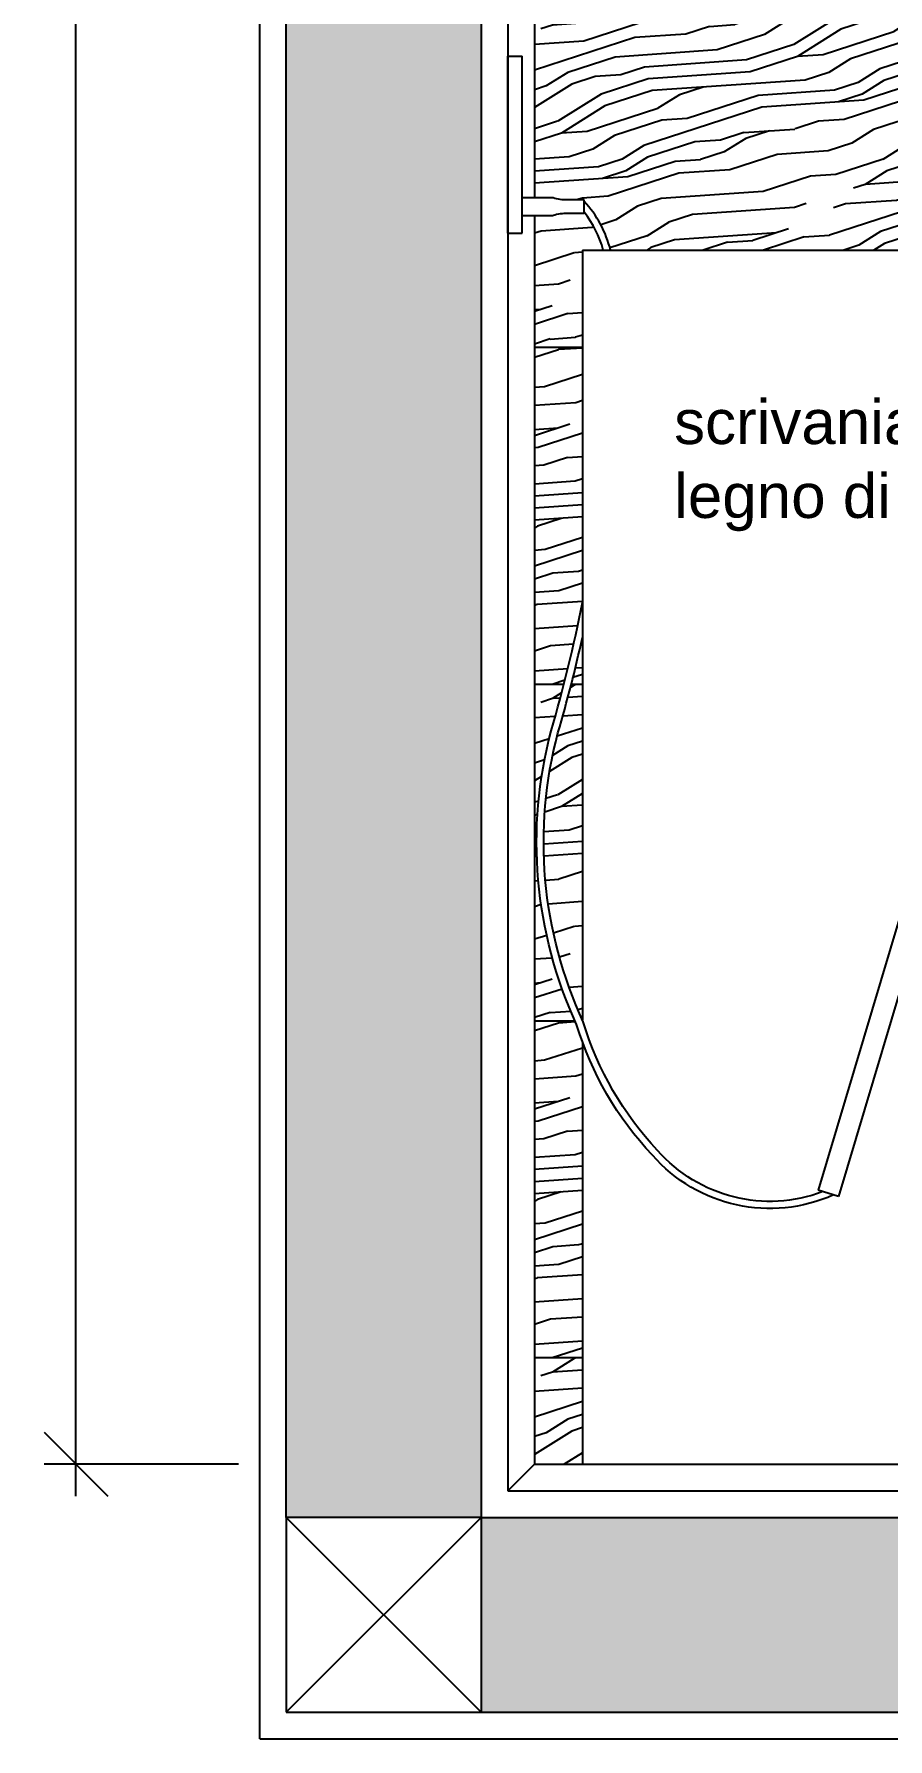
# Model space of a CAD drawing. Header units: millimetres. Extents: x 3258 to 5904, y 891 to 1994.
# Drawn here: x 3296 to 3344.1, y 1654.8 to 1751 of the extents above; entities that cross this region are included whole.
import ezdxf

# ---------------------------------------------------------------- set-up
doc = ezdxf.new("R2010")
doc.units = ezdxf.units.MM
doc.header["$LTSCALE"] = 0.5
for name, color, linetype in [('22££arredo', 250, 'Continuous'), ('22££cont trav', 140, 'Continuous'), ('22££retini', 13, 'Continuous'), ('22££sez par', 102, 'Continuous')]:
    doc.layers.add(name, color=color, linetype=linetype)
doc.styles.add('ARIAL', font='arial.ttf')
doc.styles.get("Standard").update_dxf_attribs({"font": 'arial.ttf'})
doc.dimstyles.new('TICK_36', dxfattribs={"dimtxt": 3.6, "dimasz": 3.6, "dimexe": 1.8, "dimexo": 1.2, "dimgap": 1.8, "dimtad": 0, "dimdec": 0, "dimzin": 0, "dimdsep": 46, "dimtxsty": 'ARIAL', "dimblk": 'OBLIQUE', "dimcen": 1.8, "dimdle": 1.8, "dimclrd": 201, "dimclre": 201, "dimclrt": 201, "dimadec": 0, "dimazin": 0, "dimtfac": 1, "dimtdec": 0, "dimtmove": 1, "dimatfit": 3, "dimldrblk": 'OPEN90', "dimfxl": 1, "dimtfill": 1, "dimtolj": 1, "dimtzin": 0, "dimarcsym": 0})

# ---------------------------------------------------------------- blocks, each defined once
blk = doc.blocks.new('_Oblique')
at = {"color": 0, "linetype": 'ByBlock', "lineweight": -2}
blk.add_line((-0.5, -0.5), (0.5, 0.5), dxfattribs=at)
blk = doc.blocks.new('*D32')
at = {"layer": '22££arredo', "color": 201, "lineweight": -2, "transparency": 16777216}
for p, q in [((3298.35, 1944.135), (3298.35, 1812.124)), ((3307.513, 1942.335), (3296.55, 1942.335)), ((3298.35, 1668.535), (3298.35, 1800.546)), ((3307.513, 1670.335), (3296.55, 1670.335))]:
    blk.add_line(p, q, dxfattribs=at)
at = {"layer": '22££arredo', "color": 201, "lineweight": -2, "transparency": 16777216, "xscale": 3.6, "yscale": 3.6, "zscale": 3.6}
for p, rotation in [((3298.35, 1942.335), 90), ((3298.35, 1670.335), 270)]:
    blk.add_blockref('_Oblique', p, dxfattribs=dict(at, rotation=rotation))
at = {"layer": '22££arredo', "color": 201, "transparency": 16777216, "insert": (3298.35, 1806.335), "char_height": 3.6, "attachment_point": 5, "rotation": 90, "style": 'ARIAL', "bg_fill": 3, "box_fill_scale": 1.1, "bg_fill_color": 256, "bg_fill_true_color": 13158600, "bg_fill_transparency": 0}
blk.add_mtext('\\A1;272', dxfattribs=at)
blk = doc.blocks.new('_Open90')
at = {"color": 0, "linetype": 'ByBlock', "lineweight": -2}
for p, q in [((-0.5, 0.5), (0, 0)), ((0, 0), (-1, 0)), ((0, 0), (-0.5, -0.5))]:
    blk.add_line(p, q, dxfattribs=at)

msp = doc.modelspace()

# ---------------------------------------------------------------- hatches: boundary and pattern name
at = {"layer": '22££retini'}
h = msp.add_hatch(dxfattribs=at)
h.set_pattern_fill('HONEY', color=256, scale=0.39)
h.paths.add_polyline_path([(3385.713, 1667.335), (3321.213, 1667.335), (3321.213, 1656.335), (3385.713, 1656.335)])
h.paths.add_polyline_path([(3310.213, 1667.335), (3321.213, 1667.335), (3321.213, 1794.844), (3310.213, 1794.844)])
h = msp.add_hatch(dxfattribs=at)
h.set_pattern_fill('LEGNO1', color=256, scale=14, angle=198, pattern_type=2)
h.set_pattern_definition([(198, (266.315, -124.134), (4.32624, -13.31479), [2.8, -4.2, 1.4, -5.6]), (198, (257.103, -127.495), (4.32624, -13.31479), [2.8, -11.2]), (198, (258.651, -127.728), (4.32624, -13.31479), [1.4, -12.6]), (198, (266.082, -125.681), (4.32624, -13.31479), [0.7, -9.8, 0.7, -2.8]), (198, (261.638, -127.861), (4.32624, -13.31479), [2.8, -4.2, 0.7, -6.3]), (198, (265.075, -127.113), (4.32624, -13.31479), [2.1, -11.9]), (198, (261.855, -128.527), (4.32624, -13.31479), [4.2, -9.8]), (198, (265.957, -127.562), (4.32624, -13.31479), [2.8, -11.2]), (198, (260.74, -129.625), (4.32624, -13.31479), [7, -7]), (198, (264.95, -128.993), (4.32624, -13.31479), [1.4, -4.2, 2.8, -5.6]), (198, (255.738, -132.354), (4.32624, -13.31479), [2.8, -11.2]), (198, (258.509, -131.822), (4.32624, -13.31479), [1.4, -12.6]), (198, (261.28, -131.29), (4.32624, -13.31479), [1.4, -12.6]), (198, (268.046, -129.46), (4.32624, -13.31479), [2.8, -11.2]), (198, (261.497, -131.955), (4.32624, -13.31479), [2.8, -11.2]), (198, (261.713, -132.621), (4.32624, -13.31479), [2.8, -2.8, 2.8, -5.6]), (198, (264.592, -132.422), (4.32624, -13.31479), [1.4, -7, 2.8, -2.8]), (198, (262.037, -133.62), (4.32624, -13.31479), [4.2, -9.8]), (198, (262.254, -134.286), (4.32624, -13.31479), [2.8, -11.2]), (198, (267.688, -132.888), (4.32624, -13.31479), [4.2, -5.6, 1.4, -2.8]), (198, (267.904, -133.554), (4.32624, -13.31479), [7, -7]), (198, (260.023, -136.482), (4.32624, -13.31479), [1.4, -12.6]), (198, (264.126, -135.517), (4.32624, -13.31479), [2.8, -11.2]), (198, (266.897, -134.985), (4.32624, -13.31479), [1.4, -5.6, 1.4, -5.6]), (198, (268.337, -134.885), (4.32624, -13.31479), [1.4, -4.2, 2.8, -5.6]), (198, (265.782, -136.083), (4.32624, -13.31479), [1.4, -7, 1.4, -4.2]), (198, (263.227, -137.281), (4.32624, -13.31479), [4.2, -9.8]), (198, (268.77, -136.217), (4.32624, -13.31479), [2.8, -11.2]), (198, (262.22, -138.713), (4.32624, -13.31479), [1.4, -12.6]), (198, (259.665, -139.911), (4.32624, -13.31479), [1.4, -12.6]), (212.03624, (257.3195, -128.1605), (-13.3147912, -4.326238), [1.442, -56.281477]), (212.03624, (256.9614, -131.589), (-13.3147912, -4.326238), [1.442, -56.281477]), (212.03624, (260.8886, -139.1452), (-13.3147912, -4.326238), [1.442, -56.281477]), (212.03624, (263.2607, -132.8543), (-13.3147912, -4.326238), [1.442, -56.281477]), (212.03624, (261.2467, -135.7168), (-13.3147912, -4.326238), [1.442, -56.281477]), (212.03624, (259.5907, -135.1508), (-13.3147912, -4.326238), [1.442, -56.281477]), (212.03624, (267.0052, -135.3177), (-13.3147912, -4.326238), [1.442, -56.281477]), (212.03624, (261.463, -136.3825), (-13.3147912, -4.326238), [1.442, -56.281477]), (212.03624, (257.1777, -132.2547), (-13.3147912, -4.326238), [2.884, -54.839477]), (212.03624, (258.8336, -132.8207), (-13.3147912, -4.326238), [2.884, -54.839477]), (212.03624, (259.05, -133.4864), (-13.3147912, -4.326238), [2.884, -54.839477]), (3.96376, (261.6384, -127.8612), (13.3147912, 4.326238), [1.442, -2.884, 1.442, -51.955477]), (3.96376, (264.9503, -128.9932), (13.3147912, 4.326238), [1.442, -56.281477]), (3.96376, (266.897, -134.985), (13.3147912, 4.326238), [2.884, -54.839477]), (32.03624, (257.103, -127.4948), (13.3147912, 4.326238), [1.442, -56.281477]), (183.96376, (254.4402, -128.36), (-13.3147912, -4.326238), [1.442, -56.281477]), (183.96376, (259.9488, -131.7223), (-13.3147912, -4.326238), [1.442, -56.281477]), (183.96376, (258.043, -134.9177), (-13.3147912, -4.326238), [1.442, -56.281477]), (183.96376, (263.6933, -134.1858), (-13.3147912, -4.326238), [1.442, -56.281477]), (183.96376, (265.5656, -135.4175), (-13.3147912, -4.326238), [1.442, -56.281477]), (183.96376, (264.4504, -136.516), (-13.3147912, -4.326238), [1.442, -56.281477]), (183.96376, (263.6933, -134.1858), (-13.3147912, -4.326238), [1.442, -56.281477]), (183.96376, (260.3478, -137.481), (-13.3147912, -4.326238), [5.768, -51.955477]), (183.96376, (265.4165, -125.8976), (-13.3147912, -4.326238), [5.768, -51.955477]), (183.96376, (264.4095, -127.329), (-13.3147912, -4.326238), [5.768, -51.955477]), (183.96376, (263.2943, -128.4272), (-13.3147912, -4.326238), [1.442, -2.884, 2.884, -50.513477]), (183.96376, (263.6188, -129.426), (-13.3147912, -4.326238), [2.884, -2.884, 2.884, -49.071477]), (183.96376, (265.383, -130.3247), (-13.3147912, -4.326238), [5.768, -51.955477]), (183.96376, (267.0388, -130.8907), (-13.3147912, -4.326238), [5.768, -51.955477]), (183.96376, (267.255, -131.5564), (-13.3147912, -4.326238), [5.768, -51.955477]), (183.96376, (259.2327, -138.5792), (-13.3147912, -4.326238), [1.442, -56.281477]), (183.96377, (258.3338, -140.3433), (-13.3147904, -4.3262405), [2.884, -54.839477]), (183.96377, (266.1064, -137.082), (-13.3147904, -4.3262405), [2.884, -54.839477]), (183.96376, (263.6524, -124.9988), (-13.314791, -4.326238), [5.768, -51.955477]), (183.96376, (258.692, -136.915), (-13.314791, -4.326238), [4.326, -53.397477]), (183.96376, (257.036, -136.349), (-13.314791, -4.326238), [8.652, -49.071477])])
edge = h.paths.add_edge_path()
edge.add_line((3374.414, 1738.835), (3374.414, 1745.684))
edge.add_arc((3376.388, 1749.034), 3.888, 230.48789, 239.49335, ccw=False)
edge.add_line((3373.914, 1746.034), (3373.914, 1738.835))
edge.add_line((3373.914, 1738.835), (3374.414, 1738.835))
edge = h.paths.add_edge_path()
edge.add_line((3374.414, 1747.69), (3374.414, 1752.335))
edge.add_line((3374.414, 1752.335), (3373.913, 1752.335))
edge.add_arc((3613.814, 1756.87), 239.944, 181.08301, 181.8904)
edge.add_arc((3376.388, 1749.034), 2.388, 181.88893, 214.25584)
edge = h.paths.add_edge_path()
edge.add_arc((3180.014, 1756.87), 239.944, 358.11287, 358.91699)
edge.add_line((3419.915, 1752.335), (3419.414, 1752.335))
edge.add_line((3419.414, 1752.335), (3419.414, 1747.69))
edge.add_arc((3417.44, 1749.034), 2.388, 325.74241, 358.43841)
edge = h.paths.add_edge_path()
edge.add_line((3419.914, 1738.835), (3419.914, 1746.034))
edge.add_arc((3417.44, 1749.034), 3.888, 300.50666, 309.51212, ccw=False)
edge.add_line((3419.414, 1745.684), (3419.414, 1738.835))
edge.add_line((3419.414, 1738.835), (3419.914, 1738.835))
h.paths.add_polyline_path([(3421.414, 1752.335), (3421.414, 1738.835), (3462.213, 1738.835), (3462.213, 1752.335)])
edge = h.paths.add_edge_path()
edge.add_line((3327.013, 1741.665), (3327.013, 1741.585))
edge.add_arc((3322.421, 1737.315), 6.271, 14.03223, 42.92145, ccw=False)
edge.add_line((3328.505, 1738.835), (3372.414, 1738.835))
edge.add_line((3372.414, 1738.835), (3372.414, 1752.335))
edge.add_line((3372.414, 1752.335), (3324.213, 1752.335))
edge.add_line((3324.213, 1752.335), (3324.213, 1741.785))
edge.add_line((3324.213, 1741.785), (3325.263, 1741.785))
edge.add_arc((3326.08, 1744.507), 2.841, 253.28609, 270)
edge.add_line((3326.08, 1741.665), (3327.013, 1741.665))
edge = h.paths.add_edge_path()
edge.add_line((3327.013, 1740.972), (3327.013, 1740.905))
edge.add_line((3327.013, 1740.905), (3326.08, 1740.905))
edge.add_arc((3326.08, 1738.064), 2.841, 90, 106.71391)
edge.add_line((3325.263, 1740.785), (3324.213, 1740.785))
edge.add_line((3324.213, 1740.785), (3324.213, 1733.335))
edge.add_line((3324.213, 1733.335), (3326.914, 1733.335))
edge.add_line((3326.914, 1733.335), (3326.914, 1738.835))
edge.add_line((3326.914, 1738.835), (3328.092, 1738.835))
edge.add_arc((3322.421, 1737.315), 5.871, 15.01006, 38.53906)
h = msp.add_hatch(dxfattribs=at)
h.set_pattern_fill('LEGNO1', color=256, scale=14, angle=198, pattern_type=2)
h.set_pattern_definition([(198, (138.815, -143.134), (4.32624, -13.31479), [2.8, -4.2, 1.4, -5.6]), (198, (129.603, -146.495), (4.32624, -13.31479), [2.8, -11.2]), (198, (131.151, -146.728), (4.32624, -13.31479), [1.4, -12.6]), (198, (138.582, -144.681), (4.32624, -13.31479), [0.7, -9.8, 0.7, -2.8]), (198, (134.138, -146.861), (4.32624, -13.31479), [2.8, -4.2, 0.7, -6.3]), (198, (137.575, -146.113), (4.32624, -13.31479), [2.1, -11.9]), (198, (134.355, -147.527), (4.32624, -13.31479), [4.2, -9.8]), (198, (138.457, -146.562), (4.32624, -13.31479), [2.8, -11.2]), (198, (133.24, -148.625), (4.32624, -13.31479), [7, -7]), (198, (137.45, -147.993), (4.32624, -13.31479), [1.4, -4.2, 2.8, -5.6]), (198, (128.238, -151.354), (4.32624, -13.31479), [2.8, -11.2]), (198, (131.009, -150.822), (4.32624, -13.31479), [1.4, -12.6]), (198, (133.78, -150.29), (4.32624, -13.31479), [1.4, -12.6]), (198, (140.546, -148.46), (4.32624, -13.31479), [2.8, -11.2]), (198, (133.997, -150.955), (4.32624, -13.31479), [2.8, -11.2]), (198, (134.213, -151.621), (4.32624, -13.31479), [2.8, -2.8, 2.8, -5.6]), (198, (137.092, -151.422), (4.32624, -13.31479), [1.4, -7, 2.8, -2.8]), (198, (134.537, -152.62), (4.32624, -13.31479), [4.2, -9.8]), (198, (134.754, -153.286), (4.32624, -13.31479), [2.8, -11.2]), (198, (140.188, -151.888), (4.32624, -13.31479), [4.2, -5.6, 1.4, -2.8]), (198, (140.404, -152.554), (4.32624, -13.31479), [7, -7]), (198, (132.523, -155.482), (4.32624, -13.31479), [1.4, -12.6]), (198, (136.626, -154.517), (4.32624, -13.31479), [2.8, -11.2]), (198, (139.397, -153.985), (4.32624, -13.31479), [1.4, -5.6, 1.4, -5.6]), (198, (140.837, -153.885), (4.32624, -13.31479), [1.4, -4.2, 2.8, -5.6]), (198, (138.282, -155.083), (4.32624, -13.31479), [1.4, -7, 1.4, -4.2]), (198, (135.727, -156.281), (4.32624, -13.31479), [4.2, -9.8]), (198, (141.27, -155.217), (4.32624, -13.31479), [2.8, -11.2]), (198, (134.72, -157.713), (4.32624, -13.31479), [1.4, -12.6]), (198, (132.165, -158.911), (4.32624, -13.31479), [1.4, -12.6]), (212.03624, (129.8195, -147.1605), (-13.3147912, -4.326238), [1.442, -56.281477]), (212.03624, (129.4614, -150.589), (-13.3147912, -4.326238), [1.442, -56.281477]), (212.03624, (133.3886, -158.1452), (-13.3147912, -4.326238), [1.442, -56.281477]), (212.03624, (135.7607, -151.8543), (-13.3147912, -4.326238), [1.442, -56.281477]), (212.03624, (133.7467, -154.7168), (-13.3147912, -4.326238), [1.442, -56.281477]), (212.03624, (132.0907, -154.1508), (-13.3147912, -4.326238), [1.442, -56.281477]), (212.03624, (139.5052, -154.3177), (-13.3147912, -4.326238), [1.442, -56.281477]), (212.03624, (133.963, -155.3825), (-13.3147912, -4.326238), [1.442, -56.281477]), (212.03624, (129.6777, -151.2547), (-13.3147912, -4.326238), [2.884, -54.839477]), (212.03624, (131.3336, -151.8207), (-13.3147912, -4.326238), [2.884, -54.839477]), (212.03624, (131.55, -152.4864), (-13.3147912, -4.326238), [2.884, -54.839477]), (3.96376, (134.1384, -146.8612), (13.3147912, 4.326238), [1.442, -2.884, 1.442, -51.955477]), (3.96376, (137.4503, -147.9932), (13.3147912, 4.326238), [1.442, -56.281477]), (3.96376, (139.397, -153.985), (13.3147912, 4.326238), [2.884, -54.839477]), (32.03624, (129.603, -146.4948), (13.3147912, 4.326238), [1.442, -56.281477]), (183.96376, (126.9402, -147.36), (-13.3147912, -4.326238), [1.442, -56.281477]), (183.96376, (132.4488, -150.7223), (-13.3147912, -4.326238), [1.442, -56.281477]), (183.96376, (130.543, -153.9177), (-13.3147912, -4.326238), [1.442, -56.281477]), (183.96376, (136.1933, -153.1858), (-13.3147912, -4.326238), [1.442, -56.281477]), (183.96376, (138.0656, -154.4175), (-13.3147912, -4.326238), [1.442, -56.281477]), (183.96376, (136.9504, -155.516), (-13.3147912, -4.326238), [1.442, -56.281477]), (183.96376, (136.1933, -153.1858), (-13.3147912, -4.326238), [1.442, -56.281477]), (183.96376, (132.8478, -156.481), (-13.3147912, -4.326238), [5.768, -51.955477]), (183.96376, (137.9165, -144.8976), (-13.3147912, -4.326238), [5.768, -51.955477]), (183.96376, (136.9095, -146.329), (-13.3147912, -4.326238), [5.768, -51.955477]), (183.96376, (135.7943, -147.4272), (-13.3147912, -4.326238), [1.442, -2.884, 2.884, -50.513477]), (183.96376, (136.1188, -148.426), (-13.3147912, -4.326238), [2.884, -2.884, 2.884, -49.071477]), (183.96376, (137.883, -149.3247), (-13.3147912, -4.326238), [5.768, -51.955477]), (183.96376, (139.5388, -149.8907), (-13.3147912, -4.326238), [5.768, -51.955477]), (183.96376, (139.755, -150.5564), (-13.3147912, -4.326238), [5.768, -51.955477]), (183.96376, (131.7327, -157.5792), (-13.3147912, -4.326238), [1.442, -56.281477]), (183.96377, (130.8338, -159.3433), (-13.3147904, -4.3262405), [2.884, -54.839477]), (183.96377, (138.6064, -156.082), (-13.3147904, -4.3262405), [2.884, -54.839477]), (183.96376, (136.1524, -143.9988), (-13.314791, -4.326238), [5.768, -51.955477]), (183.96376, (131.192, -155.915), (-13.314791, -4.326238), [4.326, -53.397477]), (183.96376, (129.536, -155.349), (-13.314791, -4.326238), [8.652, -49.071477])])
edge = h.paths.add_edge_path()
edge.add_arc((3249.295, 1734.005), 79.064, 345.59441, 349.02958)
edge.add_line((3326.914, 1718.959), (3326.914, 1733.335))
edge.add_line((3326.914, 1733.335), (3324.213, 1733.335))
edge.add_line((3324.213, 1733.335), (3324.213, 1714.335))
edge.add_line((3324.213, 1714.335), (3325.873, 1714.335))
edge = h.paths.add_edge_path()
edge.add_arc((3249.295, 1734.005), 79.464, 345.66848, 347.6298)
edge.add_line((3326.914, 1716.982), (3326.914, 1714.335))
edge.add_line((3326.914, 1714.335), (3326.286, 1714.335))
h = msp.add_hatch(dxfattribs=at)
h.set_pattern_fill('LEGNO1', color=256, scale=14, angle=198, pattern_type=2)
h.set_pattern_definition([(198, (266.315, -162.134), (4.32624, -13.31479), [2.8, -4.2, 1.4, -5.6]), (198, (257.103, -165.495), (4.32624, -13.31479), [2.8, -11.2]), (198, (258.651, -165.728), (4.32624, -13.31479), [1.4, -12.6]), (198, (266.082, -163.681), (4.32624, -13.31479), [0.7, -9.8, 0.7, -2.8]), (198, (261.638, -165.861), (4.32624, -13.31479), [2.8, -4.2, 0.7, -6.3]), (198, (265.075, -165.113), (4.32624, -13.31479), [2.1, -11.9]), (198, (261.855, -166.527), (4.32624, -13.31479), [4.2, -9.8]), (198, (265.957, -165.562), (4.32624, -13.31479), [2.8, -11.2]), (198, (260.74, -167.625), (4.32624, -13.31479), [7, -7]), (198, (264.95, -166.993), (4.32624, -13.31479), [1.4, -4.2, 2.8, -5.6]), (198, (255.738, -170.354), (4.32624, -13.31479), [2.8, -11.2]), (198, (258.509, -169.822), (4.32624, -13.31479), [1.4, -12.6]), (198, (261.28, -169.29), (4.32624, -13.31479), [1.4, -12.6]), (198, (268.046, -167.46), (4.32624, -13.31479), [2.8, -11.2]), (198, (261.497, -169.955), (4.32624, -13.31479), [2.8, -11.2]), (198, (261.713, -170.621), (4.32624, -13.31479), [2.8, -2.8, 2.8, -5.6]), (198, (264.592, -170.422), (4.32624, -13.31479), [1.4, -7, 2.8, -2.8]), (198, (262.037, -171.62), (4.32624, -13.31479), [4.2, -9.8]), (198, (262.254, -172.286), (4.32624, -13.31479), [2.8, -11.2]), (198, (267.688, -170.888), (4.32624, -13.31479), [4.2, -5.6, 1.4, -2.8]), (198, (267.904, -171.554), (4.32624, -13.31479), [7, -7]), (198, (260.023, -174.482), (4.32624, -13.31479), [1.4, -12.6]), (198, (264.126, -173.517), (4.32624, -13.31479), [2.8, -11.2]), (198, (266.897, -172.985), (4.32624, -13.31479), [1.4, -5.6, 1.4, -5.6]), (198, (268.337, -172.885), (4.32624, -13.31479), [1.4, -4.2, 2.8, -5.6]), (198, (265.782, -174.083), (4.32624, -13.31479), [1.4, -7, 1.4, -4.2]), (198, (263.227, -175.281), (4.32624, -13.31479), [4.2, -9.8]), (198, (268.77, -174.217), (4.32624, -13.31479), [2.8, -11.2]), (198, (262.22, -176.713), (4.32624, -13.31479), [1.4, -12.6]), (198, (259.665, -177.911), (4.32624, -13.31479), [1.4, -12.6]), (212.03624, (257.3195, -166.1605), (-13.3147912, -4.326238), [1.442, -56.28148]), (212.03624, (256.9614, -169.589), (-13.3147912, -4.326238), [1.442, -56.28148]), (212.03624, (260.8886, -177.1452), (-13.3147912, -4.326238), [1.442, -56.28148]), (212.03624, (263.2607, -170.8543), (-13.3147912, -4.326238), [1.442, -56.28148]), (212.03624, (261.2467, -173.7168), (-13.3147912, -4.326238), [1.442, -56.28148]), (212.03624, (259.5907, -173.1508), (-13.3147912, -4.326238), [1.442, -56.28148]), (212.03624, (267.0052, -173.3177), (-13.3147912, -4.326238), [1.442, -56.28148]), (212.03624, (261.463, -174.3825), (-13.3147912, -4.326238), [1.442, -56.28148]), (212.03624, (257.1777, -170.2547), (-13.3147912, -4.326238), [2.884, -54.83948]), (212.03624, (258.8336, -170.8207), (-13.3147912, -4.326238), [2.884, -54.83948]), (212.03624, (259.05, -171.4864), (-13.3147912, -4.326238), [2.884, -54.83948]), (3.96376, (261.6384, -165.8612), (13.3147912, 4.326238), [1.442, -2.884, 1.442, -51.955477]), (3.96376, (264.9503, -166.9932), (13.3147912, 4.326238), [1.442, -56.28148]), (3.96376, (266.897, -172.985), (13.3147912, 4.326238), [2.884, -54.83948]), (32.03624, (257.103, -165.4948), (13.3147912, 4.326238), [1.442, -56.28148]), (183.96376, (254.4402, -166.36), (-13.3147912, -4.326238), [1.442, -56.28148]), (183.96376, (259.9488, -169.7223), (-13.3147912, -4.326238), [1.442, -56.28148]), (183.96376, (258.043, -172.9177), (-13.3147912, -4.326238), [1.442, -56.28148]), (183.96376, (263.6933, -172.1858), (-13.3147912, -4.326238), [1.442, -56.28148]), (183.96376, (265.5656, -173.4175), (-13.3147912, -4.326238), [1.442, -56.28148]), (183.96376, (264.4504, -174.516), (-13.3147912, -4.326238), [1.442, -56.28148]), (183.96376, (263.6933, -172.1858), (-13.3147912, -4.326238), [1.442, -56.28148]), (183.96376, (260.3478, -175.481), (-13.3147912, -4.326238), [5.768, -51.95548]), (183.96376, (265.4165, -163.8976), (-13.3147912, -4.326238), [5.768, -51.95548]), (183.96376, (264.4095, -165.329), (-13.3147912, -4.326238), [5.768, -51.95548]), (183.96376, (263.2943, -166.4272), (-13.3147912, -4.326238), [1.442, -2.884, 2.884, -50.513477]), (183.96376, (263.6188, -167.426), (-13.3147912, -4.326238), [2.884, -2.884, 2.884, -49.071477]), (183.96376, (265.383, -168.3247), (-13.3147912, -4.326238), [5.768, -51.95548]), (183.96376, (267.0388, -168.8907), (-13.3147912, -4.326238), [5.768, -51.95548]), (183.96376, (267.255, -169.5564), (-13.3147912, -4.326238), [5.768, -51.95548]), (183.96376, (259.2327, -176.5792), (-13.3147912, -4.326238), [1.442, -56.28148]), (183.96377, (258.3338, -178.3433), (-13.3147904, -4.3262405), [2.884, -54.83948]), (183.96377, (266.1064, -175.082), (-13.3147904, -4.3262405), [2.884, -54.83948]), (183.96376, (263.6524, -162.9988), (-13.314791, -4.326238), [5.768, -51.95548]), (183.96376, (258.692, -174.915), (-13.314791, -4.326238), [4.326, -53.39748]), (183.96376, (257.036, -174.349), (-13.314791, -4.326238), [8.652, -49.07148])])
edge = h.paths.add_edge_path()
edge.add_arc((3348.854, 1705.427), 24.123, 165.15341, 204.55759)
edge.add_line((3326.914, 1695.402), (3326.914, 1714.335))
edge.add_line((3326.914, 1714.335), (3326.286, 1714.335))
edge.add_arc((3249.295, 1734.005), 79.464, 343.62944, 345.66848, ccw=False)
edge = h.paths.add_edge_path()
edge.add_arc((3348.854, 1705.427), 24.523, 165.14091, 204.30173)
edge.add_line((3326.505, 1695.335), (3324.213, 1695.335))
edge.add_line((3324.213, 1695.335), (3324.213, 1714.335))
edge.add_line((3324.213, 1714.335), (3325.873, 1714.335))
edge.add_arc((3249.295, 1734.005), 79.064, 343.6256, 345.59441, ccw=False)
h = msp.add_hatch(dxfattribs=at)
h.set_pattern_fill('LEGNO1', color=256, scale=14, angle=198, pattern_type=2)
h.set_pattern_definition([(198, (138.815, -181.134), (4.32624, -13.31479), [2.8, -4.2, 1.4, -5.6]), (198, (129.603, -184.495), (4.32624, -13.31479), [2.8, -11.2]), (198, (131.151, -184.728), (4.32624, -13.31479), [1.4, -12.6]), (198, (138.582, -182.681), (4.32624, -13.31479), [0.7, -9.8, 0.7, -2.8]), (198, (134.138, -184.861), (4.32624, -13.31479), [2.8, -4.2, 0.7, -6.3]), (198, (137.575, -184.113), (4.32624, -13.31479), [2.1, -11.9]), (198, (134.355, -185.527), (4.32624, -13.31479), [4.2, -9.8]), (198, (138.457, -184.562), (4.32624, -13.31479), [2.8, -11.2]), (198, (133.24, -186.625), (4.32624, -13.31479), [7, -7]), (198, (137.45, -185.993), (4.32624, -13.31479), [1.4, -4.2, 2.8, -5.6]), (198, (128.238, -189.354), (4.32624, -13.31479), [2.8, -11.2]), (198, (131.009, -188.822), (4.32624, -13.31479), [1.4, -12.6]), (198, (133.78, -188.29), (4.32624, -13.31479), [1.4, -12.6]), (198, (140.546, -186.46), (4.32624, -13.31479), [2.8, -11.2]), (198, (133.997, -188.955), (4.32624, -13.31479), [2.8, -11.2]), (198, (134.213, -189.621), (4.32624, -13.31479), [2.8, -2.8, 2.8, -5.6]), (198, (137.092, -189.422), (4.32624, -13.31479), [1.4, -7, 2.8, -2.8]), (198, (134.537, -190.62), (4.32624, -13.31479), [4.2, -9.8]), (198, (134.754, -191.286), (4.32624, -13.31479), [2.8, -11.2]), (198, (140.188, -189.888), (4.32624, -13.31479), [4.2, -5.6, 1.4, -2.8]), (198, (140.404, -190.554), (4.32624, -13.31479), [7, -7]), (198, (132.523, -193.482), (4.32624, -13.31479), [1.4, -12.6]), (198, (136.626, -192.517), (4.32624, -13.31479), [2.8, -11.2]), (198, (139.397, -191.985), (4.32624, -13.31479), [1.4, -5.6, 1.4, -5.6]), (198, (140.837, -191.885), (4.32624, -13.31479), [1.4, -4.2, 2.8, -5.6]), (198, (138.282, -193.083), (4.32624, -13.31479), [1.4, -7, 1.4, -4.2]), (198, (135.727, -194.281), (4.32624, -13.31479), [4.2, -9.8]), (198, (141.27, -193.217), (4.32624, -13.31479), [2.8, -11.2]), (198, (134.72, -195.713), (4.32624, -13.31479), [1.4, -12.6]), (198, (132.165, -196.911), (4.32624, -13.31479), [1.4, -12.6]), (212.03624, (129.8195, -185.1605), (-13.3147912, -4.326238), [1.442, -56.281477]), (212.03624, (129.4614, -188.589), (-13.3147912, -4.326238), [1.442, -56.281477]), (212.03624, (133.3886, -196.1452), (-13.3147912, -4.326238), [1.442, -56.281477]), (212.03624, (135.7607, -189.8543), (-13.3147912, -4.326238), [1.442, -56.281477]), (212.03624, (133.7467, -192.7168), (-13.3147912, -4.326238), [1.442, -56.281477]), (212.03624, (132.0907, -192.1508), (-13.3147912, -4.326238), [1.442, -56.281477]), (212.03624, (139.5052, -192.3177), (-13.3147912, -4.326238), [1.442, -56.281477]), (212.03624, (133.963, -193.3825), (-13.3147912, -4.326238), [1.442, -56.281477]), (212.03624, (129.6777, -189.2547), (-13.3147912, -4.326238), [2.884, -54.839477]), (212.03624, (131.3336, -189.8207), (-13.3147912, -4.326238), [2.884, -54.839477]), (212.03624, (131.55, -190.4864), (-13.3147912, -4.326238), [2.884, -54.839477]), (3.96376, (134.1384, -184.8612), (13.3147912, 4.326238), [1.442, -2.884, 1.442, -51.955477]), (3.96376, (137.4503, -185.9932), (13.3147912, 4.326238), [1.442, -56.281477]), (3.96376, (139.397, -191.985), (13.3147912, 4.326238), [2.884, -54.839477]), (32.03624, (129.603, -184.4948), (13.3147912, 4.326238), [1.442, -56.281477]), (183.96376, (126.9402, -185.36), (-13.3147912, -4.326238), [1.442, -56.281477]), (183.96376, (132.4488, -188.7223), (-13.3147912, -4.326238), [1.442, -56.281477]), (183.96376, (130.543, -191.9177), (-13.3147912, -4.326238), [1.442, -56.281477]), (183.96376, (136.1933, -191.1858), (-13.3147912, -4.326238), [1.442, -56.281477]), (183.96376, (138.0656, -192.4175), (-13.3147912, -4.326238), [1.442, -56.281477]), (183.96376, (136.9504, -193.516), (-13.3147912, -4.326238), [1.442, -56.281477]), (183.96376, (136.1933, -191.1858), (-13.3147912, -4.326238), [1.442, -56.281477]), (183.96376, (132.8478, -194.481), (-13.3147912, -4.326238), [5.768, -51.955477]), (183.96376, (137.9165, -182.8976), (-13.3147912, -4.326238), [5.768, -51.955477]), (183.96376, (136.9095, -184.329), (-13.3147912, -4.326238), [5.768, -51.955477]), (183.96376, (135.7943, -185.4272), (-13.3147912, -4.326238), [1.442, -2.884, 2.884, -50.513477]), (183.96376, (136.1188, -186.426), (-13.3147912, -4.326238), [2.884, -2.884, 2.884, -49.071477]), (183.96376, (137.883, -187.3247), (-13.3147912, -4.326238), [5.768, -51.955477]), (183.96376, (139.5388, -187.8907), (-13.3147912, -4.326238), [5.768, -51.955477]), (183.96376, (139.755, -188.5564), (-13.3147912, -4.326238), [5.768, -51.955477]), (183.96376, (131.7327, -195.5792), (-13.3147912, -4.326238), [1.442, -56.281477]), (183.96377, (130.8338, -197.3433), (-13.3147904, -4.3262405), [2.884, -54.839477]), (183.96377, (138.6064, -194.082), (-13.3147904, -4.3262405), [2.884, -54.839477]), (183.96376, (136.1524, -181.9988), (-13.314791, -4.326238), [5.768, -51.955477]), (183.96376, (131.192, -193.915), (-13.314791, -4.326238), [4.326, -53.397477]), (183.96376, (129.536, -193.349), (-13.314791, -4.326238), [8.652, -49.071477])])
edge = h.paths.add_edge_path()
edge.add_arc((3344.388, 1700.531), 18.595, 196.81875, 199.99032)
edge.add_line((3326.914, 1694.174), (3326.914, 1676.335))
edge.add_line((3326.914, 1676.335), (3324.213, 1676.335))
edge.add_line((3324.213, 1676.335), (3324.213, 1695.335))
edge.add_line((3324.213, 1695.335), (3326.505, 1695.335))
edge.add_arc((3348.854, 1705.427), 24.523, 204.30173, 204.7753)
h = msp.add_hatch(dxfattribs=at)
h.set_pattern_fill('LEGNO1', color=256, scale=14, angle=198, pattern_type=2)
h.set_pattern_definition([(198, (266.315, -200.134), (4.32624, -13.31479), [2.8, -4.2, 1.4, -5.6]), (198, (257.103, -203.495), (4.32624, -13.31479), [2.8, -11.2]), (198, (258.651, -203.728), (4.32624, -13.31479), [1.4, -12.6]), (198, (266.082, -201.681), (4.32624, -13.31479), [0.7, -9.8, 0.7, -2.8]), (198, (261.638, -203.861), (4.32624, -13.31479), [2.8, -4.2, 0.7, -6.3]), (198, (265.075, -203.113), (4.32624, -13.31479), [2.1, -11.9]), (198, (261.855, -204.527), (4.32624, -13.31479), [4.2, -9.8]), (198, (265.957, -203.562), (4.32624, -13.31479), [2.8, -11.2]), (198, (260.74, -205.625), (4.32624, -13.31479), [7, -7]), (198, (264.95, -204.993), (4.32624, -13.31479), [1.4, -4.2, 2.8, -5.6]), (198, (255.738, -208.354), (4.32624, -13.31479), [2.8, -11.2]), (198, (258.509, -207.822), (4.32624, -13.31479), [1.4, -12.6]), (198, (261.28, -207.29), (4.32624, -13.31479), [1.4, -12.6]), (198, (268.046, -205.46), (4.32624, -13.31479), [2.8, -11.2]), (198, (261.497, -207.955), (4.32624, -13.31479), [2.8, -11.2]), (198, (261.713, -208.621), (4.32624, -13.31479), [2.8, -2.8, 2.8, -5.6]), (198, (264.592, -208.422), (4.32624, -13.31479), [1.4, -7, 2.8, -2.8]), (198, (262.037, -209.62), (4.32624, -13.31479), [4.2, -9.8]), (198, (262.254, -210.286), (4.32624, -13.31479), [2.8, -11.2]), (198, (267.688, -208.888), (4.32624, -13.31479), [4.2, -5.6, 1.4, -2.8]), (198, (267.904, -209.554), (4.32624, -13.31479), [7, -7]), (198, (260.023, -212.482), (4.32624, -13.31479), [1.4, -12.6]), (198, (264.126, -211.517), (4.32624, -13.31479), [2.8, -11.2]), (198, (266.897, -210.985), (4.32624, -13.31479), [1.4, -5.6, 1.4, -5.6]), (198, (268.337, -210.885), (4.32624, -13.31479), [1.4, -4.2, 2.8, -5.6]), (198, (265.782, -212.083), (4.32624, -13.31479), [1.4, -7, 1.4, -4.2]), (198, (263.227, -213.281), (4.32624, -13.31479), [4.2, -9.8]), (198, (268.77, -212.217), (4.32624, -13.31479), [2.8, -11.2]), (198, (262.22, -214.713), (4.32624, -13.31479), [1.4, -12.6]), (198, (259.665, -215.911), (4.32624, -13.31479), [1.4, -12.6]), (212.03624, (257.3195, -204.1605), (-13.3147912, -4.326238), [1.442, -56.28148]), (212.03624, (256.9614, -207.589), (-13.3147912, -4.326238), [1.442, -56.28148]), (212.03624, (260.8886, -215.1452), (-13.3147912, -4.326238), [1.442, -56.28148]), (212.03624, (263.2607, -208.8543), (-13.3147912, -4.326238), [1.442, -56.28148]), (212.03624, (261.2467, -211.7168), (-13.3147912, -4.326238), [1.442, -56.28148]), (212.03624, (259.5907, -211.1508), (-13.3147912, -4.326238), [1.442, -56.28148]), (212.03624, (267.0052, -211.3177), (-13.3147912, -4.326238), [1.442, -56.28148]), (212.03624, (261.463, -212.3825), (-13.3147912, -4.326238), [1.442, -56.28148]), (212.03624, (257.1777, -208.2547), (-13.3147912, -4.326238), [2.884, -54.83948]), (212.03624, (258.8336, -208.8207), (-13.3147912, -4.326238), [2.884, -54.83948]), (212.03624, (259.05, -209.4864), (-13.3147912, -4.326238), [2.884, -54.83948]), (3.96376, (261.6384, -203.8612), (13.3147912, 4.326238), [1.442, -2.884, 1.442, -51.955477]), (3.96376, (264.9503, -204.9932), (13.3147912, 4.326238), [1.442, -56.28148]), (3.96376, (266.897, -210.985), (13.3147912, 4.326238), [2.884, -54.83948]), (32.03624, (257.103, -203.4948), (13.3147912, 4.326238), [1.442, -56.28148]), (183.96376, (254.4402, -204.36), (-13.3147912, -4.326238), [1.442, -56.28148]), (183.96376, (259.9488, -207.7223), (-13.3147912, -4.326238), [1.442, -56.28148]), (183.96376, (258.043, -210.9177), (-13.3147912, -4.326238), [1.442, -56.28148]), (183.96376, (263.6933, -210.1858), (-13.3147912, -4.326238), [1.442, -56.28148]), (183.96376, (265.5656, -211.4175), (-13.3147912, -4.326238), [1.442, -56.28148]), (183.96376, (264.4504, -212.516), (-13.3147912, -4.326238), [1.442, -56.28148]), (183.96376, (263.6933, -210.1858), (-13.3147912, -4.326238), [1.442, -56.28148]), (183.96376, (260.3478, -213.481), (-13.3147912, -4.326238), [5.768, -51.95548]), (183.96376, (265.4165, -201.8976), (-13.3147912, -4.326238), [5.768, -51.95548]), (183.96376, (264.4095, -203.329), (-13.3147912, -4.326238), [5.768, -51.95548]), (183.96376, (263.2943, -204.4272), (-13.3147912, -4.326238), [1.442, -2.884, 2.884, -50.513477]), (183.96376, (263.6188, -205.426), (-13.3147912, -4.326238), [2.884, -2.884, 2.884, -49.071477]), (183.96376, (265.383, -206.3247), (-13.3147912, -4.326238), [5.768, -51.95548]), (183.96376, (267.0388, -206.8907), (-13.3147912, -4.326238), [5.768, -51.95548]), (183.96376, (267.255, -207.5564), (-13.3147912, -4.326238), [5.768, -51.95548]), (183.96376, (259.2327, -214.5792), (-13.3147912, -4.326238), [1.442, -56.28148]), (183.96377, (258.3338, -216.3433), (-13.3147904, -4.3262405), [2.884, -54.83948]), (183.96377, (266.1064, -213.082), (-13.3147904, -4.3262405), [2.884, -54.83948]), (183.96376, (263.6524, -200.9988), (-13.314791, -4.326238), [5.768, -51.95548]), (183.96376, (258.692, -212.915), (-13.314791, -4.326238), [4.326, -53.39748]), (183.96376, (257.036, -212.349), (-13.314791, -4.326238), [8.652, -49.07148])])
h.paths.add_polyline_path([(3324.213, 1670.335), (3326.914, 1670.335), (3326.914, 1676.335), (3324.213, 1676.335)])

# ---------------------------------------------------------------- linework, layer by layer
at = {"layer": '22££arredo'}
for p, q in [((3324.213, 1942.335), (3324.213, 1741.785)), ((3322.713, 1749.787), (3323.513, 1749.787)), ((3322.713, 1739.787), (3322.713, 1749.787)), ((3323.513, 1739.787), (3323.513, 1749.787)), ((3325.263, 1741.785), (3323.513, 1741.785)), ((3327.013, 1741.665), (3326.08, 1741.665)), ((3327.013, 1740.905), (3327.013, 1741.665)), ((3323.513, 1740.785), (3325.263, 1740.785)), ((3324.213, 1740.785), (3324.213, 1670.335)), ((3327.013, 1740.905), (3326.08, 1740.905)), ((3322.713, 1739.787), (3323.513, 1739.787)), ((3326.914, 1738.835), (3466.914, 1738.835)), ((3326.914, 1738.835), (3326.914, 1695.402)), ((3326.914, 1733.335), (3324.213, 1733.335)), ((3325.873, 1714.335), (3324.213, 1714.335)), ((3326.914, 1714.335), (3326.286, 1714.335)), ((3346.781, 1707.802), (3340.212, 1685.791)), ((3347.824, 1707.103), (3341.362, 1685.448)), ((3326.505, 1695.335), (3324.213, 1695.335)), ((3326.914, 1694.174), (3326.914, 1670.335)), ((3341.362, 1685.448), (3340.212, 1685.791)), ((3326.914, 1676.335), (3324.213, 1676.335)), ((3324.213, 1670.335), (3322.713, 1668.835))]:
    msp.add_line(p, q, dxfattribs=at)
for points in [[(3326.08, 1741.665, -0.073058), (3325.263, 1741.785, 0.976934)], [(3328.505, 1738.835, 0.126725), (3327.013, 1741.585)], [(3326.08, 1740.905, 0.073058), (3325.263, 1740.785, -0.976934)], [(3328.092, 1738.835, 0.099983), (3327.013, 1740.986)], [(3341.086, 1685.53, -0.32922), (3330.863, 1687.771, -0.116205), (3326.589, 1695.151, -0.174683), (3325.152, 1711.716, 0.023584), (3326.914, 1718.959, 0.023584)], [(3340.478, 1685.712, -0.313675), (3331.159, 1688.04, -0.116697), (3326.964, 1695.293, -0.174924), (3325.537, 1711.608, 0.017457), (3326.914, 1716.982, 0.017457)]]:
    msp.add_lwpolyline(points, format="xyb", dxfattribs=at)
msp.add_lwpolyline([(3324.213, 1670.335), (3495.713, 1670.335)], dxfattribs=at)
at = {"layer": '22££cont trav'}
for p, q in [((3321.213, 1667.335), (3310.213, 1667.335)), ((3310.213, 1667.335), (3321.213, 1656.335)), ((3321.213, 1667.335), (3310.213, 1656.335)), ((3310.213, 1667.335), (3310.213, 1656.335)), ((3321.213, 1667.335), (3321.213, 1656.335)), ((3310.213, 1656.335), (3321.213, 1656.335))]:
    msp.add_line(p, q, dxfattribs=at)
at = {"layer": '22££sez par'}
for p, q in [((3308.713, 1654.835), (3308.713, 1949.835)), ((3310.213, 1667.335), (3310.213, 1945.335)), ((3321.213, 1945.335), (3321.213, 1667.335)), ((3322.713, 1943.835), (3322.713, 1668.835))]:
    msp.add_line(p, q, dxfattribs=at)
for points in [[(3322.713, 1668.835), (3387.213, 1668.835)], [(3321.213, 1667.335), (3385.713, 1667.335)], [(3321.213, 1656.335), (3385.713, 1656.335)], [(3308.713, 1654.835), (3387.213, 1654.835)]]:
    msp.add_lwpolyline(points, dxfattribs=at)

# ---------------------------------------------------------------- texts
at = {"layer": '22££sez par', "insert": (3332.089, 1730.394), "char_height": 2.5, "attachment_point": 1}
msp.add_mtext_dynamic_manual_height_columns('{\\C0;scrivania "arkelstorp" in legno di pino massiccio}', width=36.9642, gutter_width=12.5, heights=[13.464], dxfattribs=at)

# ---------------------------------------------------------------- next in the draw order: dimensions: what is measured, and where the dimension line sits
at = {"layer": '22££arredo'}
dim = msp.add_linear_dim(base=(3298.35, 1670.335), p1=(3308.713, 1942.335), p2=(3308.713, 1670.335), angle=90, dimstyle='TICK_36', dxfattribs=at)
dim.commit()
dim.dimension.update_dxf_attribs({"geometry": '*D32', "text_midpoint": (3298.35, 1806.335)})

doc.saveas('drawing.dxf')
